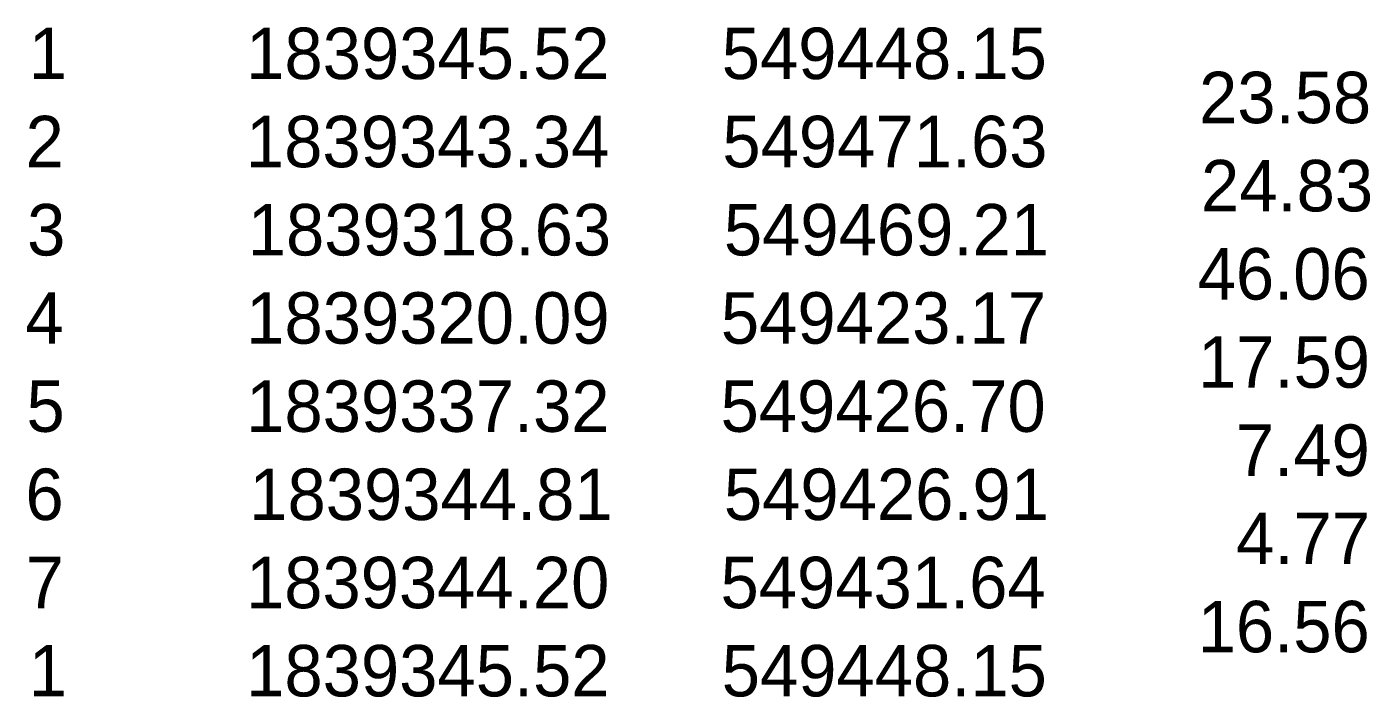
# Model space of a CAD drawing. Extents: x 548850 to 550009, y 1838880 to 1839438.
# Drawn here: x 548849.9 to 548913.2, y 1838879.8 to 1838911.4 of the extents above; entities that cross this region are included whole.
import ezdxf

# ---------------------------------------------------------------- set-up
doc = ezdxf.new("R2010")
doc.units = 0
doc.layers.add('Level 53', color=7, linetype='Continuous')

msp = doc.modelspace()

# ---------------------------------------------------------------- texts
at = {"layer": 'Level 53'}
for s, p in [('1', (548850.01, 1838908.953)), ('1839345.52', (548860.257, 1838908.953)), ('549448.15', (548882.656, 1838908.953)), ('23.58', (548905.141, 1838906.876)), ('2', (548849.865, 1838904.8)), ('1839343.34', (548860.244, 1838904.8)), ('549471.63', (548882.687, 1838904.8)), ('24.83', (548905.234, 1838902.723)), ('3', (548849.939, 1838900.646)), ('1839318.63', (548860.331, 1838900.646)), ('549469.21', (548882.758, 1838900.646)), ('46.06', (548905.074, 1838898.569)), ('4', (548849.852, 1838896.492)), ('1839320.09', (548860.258, 1838896.492)), ('549423.17', (548882.618, 1838896.492)), ('17.59', (548905.089, 1838894.415)), ('5', (548849.908, 1838892.338)), ('1839337.32', (548860.257, 1838892.338)), ('549426.70', (548882.602, 1838892.338)), ('7.49', (548906.879, 1838890.262)), ('6', (548849.859, 1838888.185)), ('1839344.81', (548860.402, 1838888.185)), ('549426.91', (548882.758, 1838888.185)), ('4.77', (548906.887, 1838886.108)), ('7', (548849.871, 1838884.031)), ('1839344.20', (548860.246, 1838884.031)), ('549431.64', (548882.6, 1838884.031)), ('16.56', (548905.074, 1838881.954)), ('1', (548850.01, 1838879.877)), ('1839345.52', (548860.257, 1838879.877)), ('549448.15', (548882.656, 1838879.877))]:
    msp.add_text(s, height=2.423, dxfattribs=at).set_placement(p)

doc.saveas('drawing.dxf')
